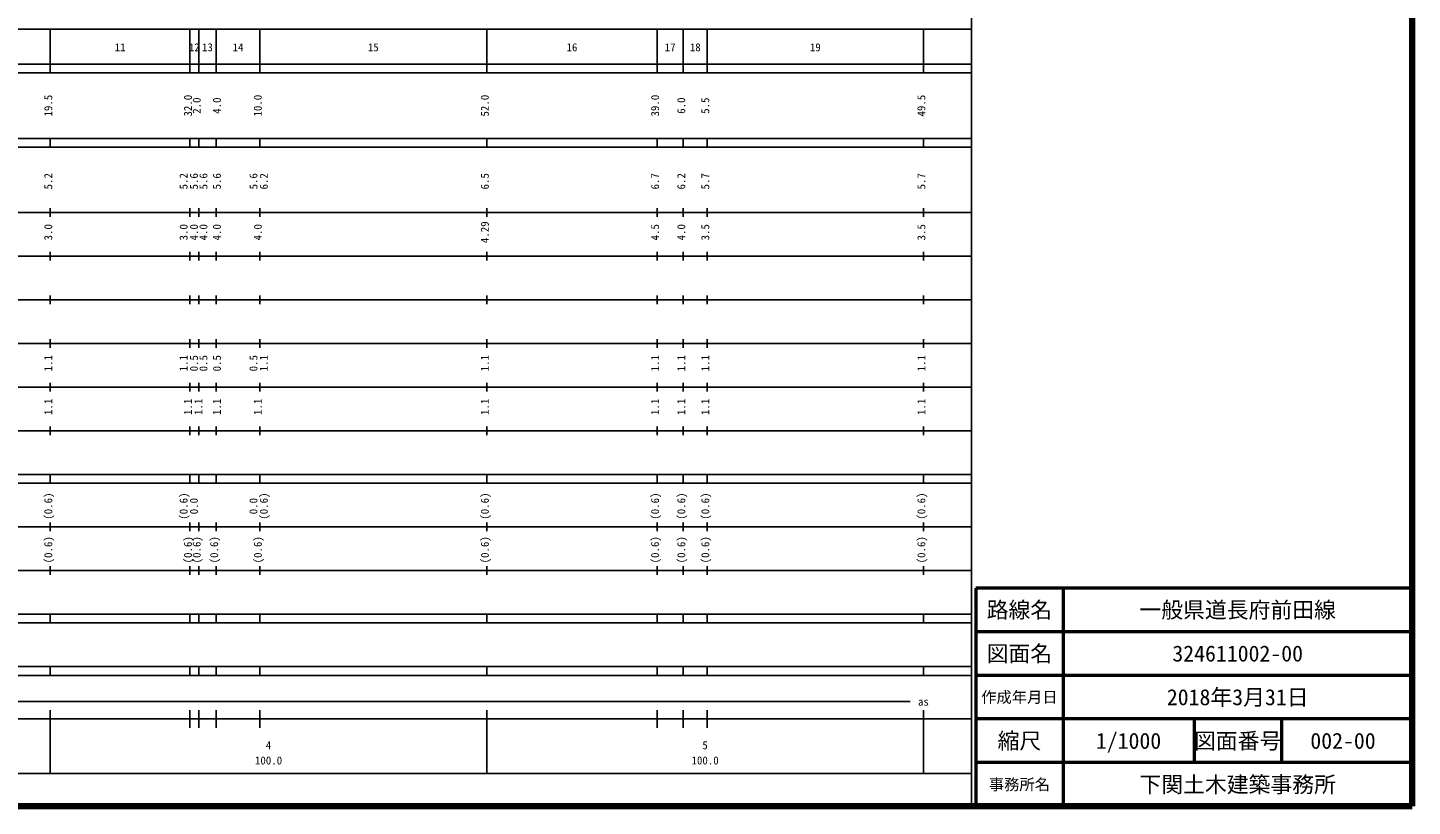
# Model space of a CAD drawing. Units: millimetres on the paper, enlarged 1000 times. Extents: x 40000 to 680000, y 20000 to 380000.
# Drawn here: x 362828 to 680000, y 20000 to 198357 of the extents above; entities that cross this region are included whole.
import ezdxf
from ezdxf.enums import TextEntityAlignment as Align

# ---------------------------------------------------------------- set-up
doc = ezdxf.new("R2010")
doc.units = ezdxf.units.MM
doc.header["$LTSCALE"] = 1000
for name, color, linetype, lineweight in [('M-TTL', 2, 'Continuous', 140), ('M-TTL-BAND', 7, 'Continuous', 25), ('M-TTL-FRAM', 2, 'Continuous', 50), ('M-TTL-LINE', 7, 'Continuous', 50)]:
    doc.layers.add(name, color=color, linetype=linetype, lineweight=lineweight)
doc.layers.add('M-TTL-TXT', color=7, linetype='Continuous')
doc.styles.add('ＭＳ ゴシック', font='')
doc.styles.get('ＭＳ ゴシック').set_extended_font_data('MS Gothic')

msp = doc.modelspace()

# ---------------------------------------------------------------- linework, layer by layer
at = {"layer": 'M-TTL'}
for p, q in [((680000, 20000), (680000, 380000)), ((40000, 20000), (680000, 20000))]:
    msp.add_line(p, q, dxfattribs=at)
at = {"layer": 'M-TTL-BAND'}
for p, q in [((579000, 20000), (579000, 370000)), ((68000, 198000), (579000, 198000)), ((368000, 188000), (368000, 198000)), ((400000, 188000), (400000, 198000)), ((402000, 188000), (402000, 198000)), ((406000, 188000), (406000, 198000)), ((416000, 188000), (416000, 198000)), ((468000, 188000), (468000, 198000)), ((507000, 188000), (507000, 198000)), ((513000, 188000), (513000, 198000)), ((518500, 188000), (518500, 198000)), ((568000, 188000), (568000, 198000)), ((40000, 190000), (579000, 190000)), ((40000, 188000), (579000, 188000)), ((40000, 173000), (579000, 173000)), ((368000, 171000), (368000, 173000)), ((400000, 171000), (400000, 173000)), ((402000, 171000), (402000, 173000)), ((406000, 171000), (406000, 173000)), ((416000, 171000), (416000, 173000)), ((468000, 171000), (468000, 173000)), ((507000, 171000), (507000, 173000)), ((513000, 171000), (513000, 173000)), ((518500, 171000), (518500, 173000)), ((568000, 171000), (568000, 173000)), ((40000, 171000), (579000, 171000)), ((40000, 156000), (579000, 156000)), ((368000, 155000), (368000, 157000)), ((400000, 155000), (400000, 157000)), ((402000, 155000), (402000, 157000)), ((406000, 155000), (406000, 157000)), ((416000, 155000), (416000, 157000)), ((468000, 155000), (468000, 157000)), ((507000, 155000), (507000, 157000)), ((513000, 155000), (513000, 157000)), ((518500, 155000), (518500, 157000)), ((568000, 155000), (568000, 157000)), ((46000, 146000), (579000, 146000)), ((368000, 145000), (368000, 147000)), ((400000, 145000), (400000, 147000)), ((402000, 145000), (402000, 147000)), ((406000, 145000), (406000, 147000)), ((416000, 145000), (416000, 147000)), ((468000, 145000), (468000, 147000)), ((507000, 145000), (507000, 147000)), ((513000, 145000), (513000, 147000)), ((518500, 145000), (518500, 147000)), ((568000, 145000), (568000, 147000)), ((368000, 135000), (368000, 137000)), ((400000, 135000), (400000, 137000)), ((402000, 135000), (402000, 137000)), ((406000, 135000), (406000, 137000)), ((416000, 135000), (416000, 137000)), ((468000, 135000), (468000, 137000)), ((507000, 135000), (507000, 137000)), ((513000, 135000), (513000, 137000)), ((518500, 135000), (518500, 137000)), ((568000, 135000), (568000, 137000)), ((52000, 136000), (579000, 136000)), ((368000, 125000), (368000, 127000)), ((400000, 125000), (400000, 127000)), ((402000, 125000), (402000, 127000)), ((406000, 125000), (406000, 127000)), ((416000, 125000), (416000, 127000)), ((468000, 125000), (468000, 127000)), ((507000, 125000), (507000, 127000)), ((513000, 125000), (513000, 127000)), ((518500, 125000), (518500, 127000)), ((568000, 125000), (568000, 127000)), ((46000, 126000), (579000, 126000)), ((52000, 116000), (579000, 116000)), ((368000, 115000), (368000, 117000)), ((400000, 115000), (400000, 117000)), ((402000, 115000), (402000, 117000)), ((406000, 115000), (406000, 117000)), ((416000, 115000), (416000, 117000)), ((468000, 115000), (468000, 117000)), ((507000, 115000), (507000, 117000)), ((513000, 115000), (513000, 117000)), ((518500, 115000), (518500, 117000)), ((568000, 115000), (568000, 117000)), ((46000, 106000), (579000, 106000)), ((368000, 105000), (368000, 107000)), ((400000, 105000), (400000, 107000)), ((402000, 105000), (402000, 107000)), ((406000, 105000), (406000, 107000)), ((416000, 105000), (416000, 107000)), ((468000, 105000), (468000, 107000)), ((507000, 105000), (507000, 107000)), ((513000, 105000), (513000, 107000)), ((518500, 105000), (518500, 107000)), ((568000, 105000), (568000, 107000)), ((40000, 96000), (579000, 96000)), ((368000, 94000), (368000, 96000)), ((400000, 94000), (400000, 96000)), ((402000, 94000), (402000, 96000)), ((406000, 94000), (406000, 96000)), ((416000, 94000), (416000, 96000)), ((468000, 94000), (468000, 96000)), ((507000, 94000), (507000, 96000)), ((513000, 94000), (513000, 96000)), ((518500, 94000), (518500, 96000)), ((568000, 94000), (568000, 96000)), ((40000, 94000), (579000, 94000)), ((49000, 84000), (579000, 84000)), ((368000, 83000), (368000, 85000)), ((400000, 83000), (400000, 85000)), ((402000, 83000), (402000, 85000)), ((406000, 83000), (406000, 85000)), ((416000, 83000), (416000, 85000)), ((468000, 83000), (468000, 85000)), ((507000, 83000), (507000, 85000)), ((513000, 83000), (513000, 85000)), ((518500, 83000), (518500, 85000)), ((568000, 83000), (568000, 85000)), ((40000, 74000), (579000, 74000)), ((368000, 73000), (368000, 75000)), ((400000, 73000), (400000, 75000)), ((402000, 73000), (402000, 75000)), ((406000, 73000), (406000, 75000)), ((416000, 73000), (416000, 75000)), ((468000, 73000), (468000, 75000)), ((507000, 73000), (507000, 75000)), ((513000, 73000), (513000, 75000)), ((518500, 73000), (518500, 75000)), ((568000, 73000), (568000, 75000)), ((40000, 64000), (579000, 64000)), ((368000, 62000), (368000, 64000)), ((400000, 62000), (400000, 64000)), ((402000, 62000), (402000, 64000)), ((406000, 62000), (406000, 64000)), ((416000, 62000), (416000, 64000)), ((468000, 62000), (468000, 64000)), ((507000, 62000), (507000, 64000)), ((513000, 62000), (513000, 64000)), ((518500, 62000), (518500, 64000)), ((568000, 62000), (568000, 64000)), ((40000, 62000), (579000, 62000)), ((40000, 52000), (579000, 52000)), ((368000, 50000), (368000, 52000)), ((400000, 50000), (400000, 52000)), ((402000, 50000), (402000, 52000)), ((406000, 50000), (406000, 52000)), ((416000, 50000), (416000, 52000)), ((468000, 50000), (468000, 52000)), ((507000, 50000), (507000, 52000)), ((513000, 50000), (513000, 52000)), ((518500, 50000), (518500, 52000)), ((568000, 50000), (568000, 52000)), ((40000, 50000), (579000, 50000)), ((71000, 44000), (565000, 44000)), ((368000, 27500), (368000, 42000)), ((400000, 38000), (400000, 42000)), ((402000, 38000), (402000, 42000)), ((406000, 38000), (406000, 42000)), ((416000, 38000), (416000, 42000)), ((468000, 27500), (468000, 42000)), ((507000, 38000), (507000, 42000)), ((513000, 38000), (513000, 42000)), ((518500, 38000), (518500, 42000)), ((568000, 27500), (568000, 42000)), ((40000, 40000), (579000, 40000)), ((68000, 27500), (579000, 27500))]:
    msp.add_line(p, q, dxfattribs=at)
at = {"layer": 'M-TTL-FRAM'}
for p, q in [((680000, 70000), (580000, 70000)), ((580000, 70000), (580000, 20000))]:
    msp.add_line(p, q, dxfattribs=at)
at = {"layer": 'M-TTL-LINE'}
for p, q in [((600000, 70000), (600000, 20000)), ((680000, 60000), (580000, 60000)), ((680000, 50000), (580000, 50000)), ((680000, 40000), (580000, 40000)), ((630000, 40000), (630000, 30000)), ((650000, 40000), (650000, 30000)), ((680000, 30000), (580000, 30000))]:
    msp.add_line(p, q, dxfattribs=at)

# ---------------------------------------------------------------- texts
at = {"layer": 'M-TTL-BAND', "style": 'ＭＳ ゴシック'}
for s, p in [('11', (384000, 192405)), ('12', (401000, 192405)), ('13', (404000, 192405)), ('14', (411000, 192405)), ('15', (442000, 192405)), ('16', (487500, 192405)), ('17', (510000, 192405)), ('18', (515750, 192405)), ('19', (543250, 192405)), ('as', (568000, 42500)), ('4', (418000, 32523)), ('5', (518000, 32523)), ('100.0', (418000, 29033)), ('100.0', (518000, 29033))]:
    msp.add_text(s, height=1833, dxfattribs=at).set_placement(p, align=Align.BOTTOM_CENTER)
for s, p in [('19.5', (369000, 180500)), ('32.0', (401000, 180500)), ('2.0', (403000, 180500)), ('4.0', (407626, 180500)), ('10.0', (417000, 180500)), ('52.0', (469000, 180500)), ('39.0', (508000, 180500)), ('6.0', (514000, 180500)), ('5.5', (519500, 180500)), ('49.5', (569000, 180500)), ('5.2', (369000, 163174)), ('5.2', (400000, 163174)), ('5.6', (402370, 163174)), ('5.6', (404540, 163174)), ('5.6', (407626, 163174)), ('5.6', (416000, 163174)), ('6.2', (418370, 163174)), ('6.5', (469000, 163174)), ('6.7', (508000, 163174)), ('6.2', (514000, 163174)), ('5.7', (519500, 163174)), ('5.7', (569000, 163174)), ('3.0', (369000, 151500)), ('3.0', (400000, 151500)), ('4.0', (402370, 151500)), ('4.0', (404540, 151500)), ('4.0', (407626, 151500)), ('4.0', (417000, 151500)), ('4.29', (469000, 151500)), ('4.5', (508000, 151500)), ('4.0', (514000, 151500)), ('3.5', (519500, 151500)), ('3.5', (569000, 151500)), ('1.1', (369000, 121500)), ('1.1', (400000, 121500)), ('0.5', (402370, 121500)), ('0.5', (404540, 121500)), ('0.5', (407626, 121500)), ('0.5', (416000, 121500)), ('1.1', (418370, 121500)), ('1.1', (469000, 121500)), ('1.1', (508000, 121500)), ('1.1', (514000, 121500)), ('1.1', (519500, 121500)), ('1.1', (569000, 121500)), ('1.1', (369000, 111500)), ('1.1', (401000, 111500)), ('1.1', (403394, 111500)), ('1.1', (407626, 111500)), ('1.1', (417000, 111500)), ('1.1', (469000, 111500)), ('1.1', (508000, 111500)), ('1.1', (514000, 111500)), ('1.1', (519500, 111500)), ('1.1', (569000, 111500)), ('(0.6)', (369000, 88764)), ('(0.6)', (400000, 88764)), ('0.0', (402370, 88764)), ('0.0', (416000, 88764)), ('(0.6)', (418370, 88764)), ('(0.6)', (469000, 88764)), ('(0.6)', (508000, 88764)), ('(0.6)', (514000, 88764)), ('(0.6)', (519500, 88764)), ('(0.6)', (569000, 88764)), ('(0.6)', (369000, 78764)), ('(0.6)', (401000, 78764)), ('(0.6)', (403000, 78764)), ('(0.6)', (407000, 78764)), ('(0.6)', (417000, 78764)), ('(0.6)', (469000, 78764)), ('(0.6)', (508000, 78764)), ('(0.6)', (514000, 78764)), ('(0.6)', (519500, 78764)), ('(0.6)', (569000, 78764))]:
    msp.add_text(s, height=1833, rotation=90, dxfattribs=at).set_placement(p, align=Align.BOTTOM_CENTER)
at = {"layer": 'M-TTL-TXT', "style": 'ＭＳ ゴシック'}
for s, height, p in [('路線名', 3666, (590000, 65000)), ('路線名', 3666, (590000, 65000)), ('一般県道長府前田線', 3666, (640000, 65000)), ('図面名', 3666, (590000, 55000)), ('図面名', 3666, (590000, 55000)), ('324611002-00', 3666, (640000, 55000)), ('作成年月日', 2566, (590000, 45000)), ('作成年月日', 2566, (590000, 45000)), ('2018年3月31日', 3666, (640000, 45000)), ('縮尺', 3666, (590000, 35000)), ('縮尺', 3666, (590000, 35000)), ('1/1000', 3666, (615000, 35000)), ('図面番号', 3666, (640000, 35000)), ('図面番号', 3666, (640000, 35000)), ('002-00', 3666, (664125, 35000)), ('事務所名', 2566, (590000, 25000)), ('事務所名', 2566, (590000, 25000)), ('下関土木建築事務所', 3666, (640000, 25000))]:
    msp.add_text(s, height=height, dxfattribs=at).set_placement(p, align=Align.MIDDLE_CENTER)

doc.saveas('drawing.dxf')
